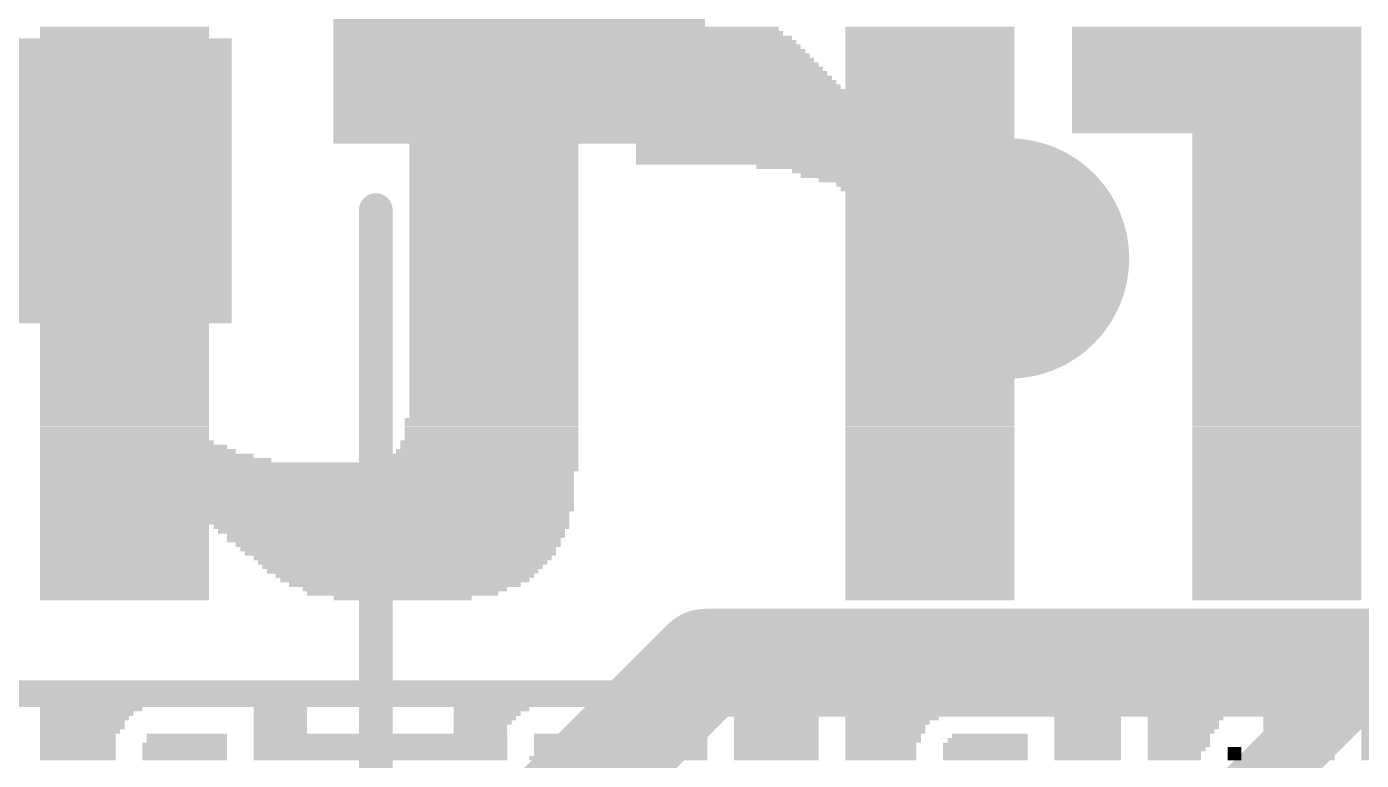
# Model space of a CAD drawing. Extents: x -11.9 to 58.8, y -5.3 to 30.8.
# Drawn here: x 32.37 to 37.4, y 9.16 to 11.92 of the extents above; entities that cross this region are included whole.
import ezdxf

# ---------------------------------------------------------------- set-up
doc = ezdxf.new("R2010")
doc.units = 0
for name, color, linetype in [('1', 12, 'CONTINUOUS'), ('16', 132, 'CONTINUOUS'), ('18', 110, 'CONTINUOUS'), ('21', 40, 'CONTINUOUS'), ('22', 6, 'CONTINUOUS')]:
    doc.layers.add(name, color=color, linetype=linetype)

# ---------------------------------------------------------------- blocks, each defined once
blk = doc.blocks.new('RECT')
blk.add_solid([(-0.5, -0.5), (0.5, -0.5), (-0.5, 0.5), (0.5, 0.5)])
blk = doc.blocks.new('ROUNDV')
at = {"const_width": 0.5}
blk.add_lwpolyline([(0, -0.25, 1), (0, 0.25, 1), (0, -0.25)], format="xyb", dxfattribs=at)

msp = doc.modelspace()

# ---------------------------------------------------------------- linework, layer by layer
at = {"layer": '1'}
for points, const_width in [([(32.639, 11.342), (31.3095, 10.0125)], 0.254), ([(34.925, 9.525), (32.4206, 7.0206)], 0.4064), ([(34.925, 9.525), (38.354, 9.525)], 0.4064)]:
    msp.add_lwpolyline(points, dxfattribs=dict(at, const_width=const_width))
for points, const_width in [([(32.6839, 11.2971, 1), (32.5941, 11.3869)], 0.127), ([(34.925, 9.6266, 1), (34.925, 9.4234)], 0.2032), ([(34.9968, 9.4532, 1), (34.8532, 9.5968)], 0.2032)]:
    msp.add_lwpolyline(points, format="xyb", dxfattribs=dict(at, const_width=const_width))
at = {"layer": '16', "const_width": 0.254}
msp.add_lwpolyline([(34.29, 6.35), (39.116, 11.176)], dxfattribs=at)
at = {"layer": '21', "const_width": 0.0635}
msp.add_lwpolyline([(33.7138, 11.2315, 1), (33.6502, 11.2315)], format="xyb", dxfattribs=at)
at = {"layer": '21', "const_width": 0.127}
msp.add_lwpolyline([(33.682, 7.5315), (33.682, 11.2315)], dxfattribs=at)

# ---------------------------------------------------------------- block references
at = {"layer": '1', "xscale": 1.4, "yscale": 1.8, "rotation": 180}
msp.add_blockref('RECT', (34.222, 12.3815), dxfattribs=at)
at = {"layer": '1', "xscale": 1.075, "rotation": 90}
msp.add_blockref('RECT', (32.639, 11.342), dxfattribs=at)
at = {"layer": '18', "xscale": 0.9064, "yscale": 0.9064}
msp.add_blockref('ROUNDV', (36.068, 11.049), dxfattribs=at)
msp.add_blockref('ROUNDV', (36.068, 11.049), dxfattribs=at)
at = {"layer": '22', "rotation": 180}
for p, xscale, yscale in [((32.7353, 11.9146), 0.6371, 0.0167), ((34.1267, 11.9146), 0.637, 0.0167), ((34.9314, 11.9146), 0.5365, 0.0167), ((35.7696, 11.9146), 0.6371, 0.0167), ((36.8509, 11.9146), 1.0897, 0.0167), ((32.7353, 11.8979), 0.6371, 0.0168), ((32.7353, 11.8811), 0.6371, 0.0168), ((32.7353, 11.8643), 0.6371, 0.0167), ((34.1267, 11.8979), 0.637, 0.0168), ((34.1267, 11.8811), 0.637, 0.0168), ((34.1267, 11.8643), 0.637, 0.0167), ((34.9648, 11.8643), 0.6035, 0.0167), ((34.9397, 11.8979), 0.5532, 0.0168), ((34.9565, 11.8811), 0.5868, 0.0168), ((35.7696, 11.8979), 0.6371, 0.0168), ((35.7696, 11.8811), 0.6371, 0.0168), ((35.7696, 11.8643), 0.6371, 0.0167), ((36.8509, 11.8979), 1.0897, 0.0168), ((36.8509, 11.8811), 1.0897, 0.0168), ((36.8509, 11.8643), 1.0897, 0.0167), ((32.7353, 11.8476), 0.6371, 0.0168), ((32.7353, 11.8308), 0.6371, 0.0168), ((32.7353, 11.814), 0.6371, 0.0167), ((34.1267, 11.8476), 0.637, 0.0168), ((34.1267, 11.8308), 0.637, 0.0168), ((34.1267, 11.814), 0.637, 0.0167), ((34.9817, 11.8308), 0.6371, 0.0168), ((34.99, 11.814), 0.6538, 0.0167), ((34.9733, 11.8476), 0.6203, 0.0168), ((35.7696, 11.8476), 0.6371, 0.0168), ((35.7696, 11.8308), 0.6371, 0.0168), ((35.7696, 11.814), 0.6371, 0.0167), ((36.8509, 11.8476), 1.0897, 0.0168), ((36.8509, 11.8308), 1.0897, 0.0168), ((36.8509, 11.814), 1.0897, 0.0167), ((32.7353, 11.7973), 0.6371, 0.0168), ((32.7353, 11.7805), 0.6371, 0.0168), ((32.7353, 11.7637), 0.6371, 0.0167), ((34.1267, 11.7973), 0.637, 0.0168), ((34.1267, 11.7805), 0.637, 0.0168), ((34.1267, 11.7637), 0.637, 0.0167), ((35.0151, 11.7637), 0.7041, 0.0167), ((34.9984, 11.7973), 0.6706, 0.0168), ((35.0068, 11.7805), 0.6873, 0.0168), ((35.7696, 11.7973), 0.6371, 0.0168), ((35.7696, 11.7805), 0.6371, 0.0168), ((35.7696, 11.7637), 0.6371, 0.0167), ((36.8509, 11.7973), 1.0897, 0.0168), ((36.8509, 11.7805), 1.0897, 0.0168), ((36.8509, 11.7637), 1.0897, 0.0167), ((32.7353, 11.747), 0.6371, 0.0168), ((32.7353, 11.7302), 0.6371, 0.0168), ((32.7353, 11.7134), 0.6371, 0.0167), ((34.1267, 11.747), 0.637, 0.0168), ((34.1267, 11.7302), 0.637, 0.0168), ((34.1267, 11.7134), 0.637, 0.0167), ((35.0319, 11.7302), 0.7376, 0.0168), ((35.0403, 11.7134), 0.7544, 0.0167), ((35.0236, 11.747), 0.7209, 0.0168), ((35.7696, 11.747), 0.6371, 0.0168), ((35.7696, 11.7302), 0.6371, 0.0168), ((35.7696, 11.7134), 0.6371, 0.0167), ((36.8509, 11.747), 1.0897, 0.0168), ((36.8509, 11.7302), 1.0897, 0.0168), ((36.8509, 11.7134), 1.0897, 0.0167), ((32.7353, 11.6967), 0.6371, 0.0168), ((32.7353, 11.6799), 0.6371, 0.0167), ((32.7353, 11.6632), 0.6371, 0.0168), ((34.1267, 11.6967), 0.637, 0.0168), ((34.1267, 11.6799), 0.637, 0.0167), ((34.1267, 11.6632), 0.637, 0.0168), ((35.0487, 11.6967), 0.7712, 0.0168), ((35.3756, 11.6799), 1.425, 0.0167), ((35.3756, 11.6632), 1.425, 0.0168), ((35.7696, 11.6967), 0.6371, 0.0168), ((36.8509, 11.6967), 1.0897, 0.0168), ((36.8509, 11.6799), 1.0897, 0.0167), ((36.8509, 11.6632), 1.0897, 0.0168), ((32.7353, 11.6464), 0.6371, 0.0168), ((32.7353, 11.6296), 0.6371, 0.0167), ((32.7353, 11.6129), 0.6371, 0.0168), ((34.1267, 11.6464), 0.637, 0.0168), ((34.1267, 11.6296), 0.637, 0.0167), ((34.1267, 11.6129), 0.637, 0.0168), ((35.3756, 11.6464), 1.425, 0.0168), ((35.3756, 11.6296), 1.425, 0.0167), ((35.3756, 11.6129), 1.425, 0.0168), ((36.8509, 11.6464), 1.0897, 0.0168), ((36.8509, 11.6296), 1.0897, 0.0167), ((36.8509, 11.6129), 1.0897, 0.0168), ((32.7353, 11.5961), 0.6371, 0.0168), ((32.7353, 11.5793), 0.6371, 0.0167), ((32.7353, 11.5626), 0.6371, 0.0168), ((34.1267, 11.5961), 0.637, 0.0168), ((34.1267, 11.5793), 0.637, 0.0167), ((34.1267, 11.5626), 0.637, 0.0168), ((35.3756, 11.5961), 1.425, 0.0168), ((35.3756, 11.5793), 1.425, 0.0167), ((35.3756, 11.5626), 1.425, 0.0168), ((36.8509, 11.5961), 1.0897, 0.0168), ((36.8509, 11.5793), 1.0897, 0.0167), ((36.8509, 11.5626), 1.0897, 0.0168), ((32.7353, 11.5458), 0.6371, 0.0168), ((32.7353, 11.529), 0.6371, 0.0167), ((32.7353, 11.5123), 0.6371, 0.0168), ((34.1267, 11.5458), 0.637, 0.0168), ((34.1267, 11.529), 0.637, 0.0167), ((34.1267, 11.5123), 0.637, 0.0168), ((35.3756, 11.5458), 1.425, 0.0168), ((35.3756, 11.529), 1.425, 0.0167), ((35.3756, 11.5123), 1.425, 0.0168), ((36.8509, 11.5458), 1.0897, 0.0168), ((36.8509, 11.529), 1.0897, 0.0167), ((37.0772, 11.5123), 0.6371, 0.0168), ((32.7353, 11.4955), 0.6371, 0.0167), ((32.7353, 11.4788), 0.6371, 0.0168), ((32.7353, 11.462), 0.6371, 0.0168), ((34.1267, 11.4955), 0.637, 0.0167), ((34.1267, 11.4788), 0.637, 0.0168), ((34.1267, 11.462), 0.637, 0.0168), ((35.3756, 11.4955), 1.425, 0.0167), ((35.3756, 11.4788), 1.425, 0.0168), ((35.3756, 11.462), 1.425, 0.0168), ((37.0772, 11.4955), 0.6371, 0.0167), ((37.0772, 11.4788), 0.6371, 0.0168), ((37.0772, 11.462), 0.6371, 0.0168), ((32.7353, 11.4452), 0.6371, 0.0167), ((32.7353, 11.4285), 0.6371, 0.0168), ((32.7353, 11.4117), 0.6371, 0.0168), ((34.1267, 11.4452), 0.637, 0.0167), ((34.1267, 11.4285), 0.637, 0.0168), ((34.1267, 11.4117), 0.637, 0.0168), ((35.3756, 11.4452), 1.425, 0.0167), ((35.3756, 11.4285), 1.425, 0.0168), ((35.3756, 11.4117), 1.425, 0.0168), ((37.0772, 11.4452), 0.6371, 0.0167), ((37.0772, 11.4285), 0.6371, 0.0168), ((37.0772, 11.4117), 0.6371, 0.0168), ((32.7353, 11.3949), 0.6371, 0.0167), ((32.7353, 11.3782), 0.6371, 0.0168), ((32.7353, 11.3614), 0.6371, 0.0168), ((34.1267, 11.3949), 0.637, 0.0167), ((34.1267, 11.3782), 0.637, 0.0168), ((34.1267, 11.3614), 0.637, 0.0168), ((35.602, 11.3949), 0.9723, 0.0167), ((35.669, 11.3782), 0.8382, 0.0168), ((35.6857, 11.3614), 0.8047, 0.0168), ((37.0772, 11.3949), 0.6371, 0.0167), ((37.0772, 11.3782), 0.6371, 0.0168), ((37.0772, 11.3614), 0.6371, 0.0168), ((32.7353, 11.3446), 0.6371, 0.0167), ((32.7353, 11.3279), 0.6371, 0.0168), ((32.7353, 11.3111), 0.6371, 0.0168), ((34.1267, 11.3446), 0.637, 0.0167), ((34.1267, 11.3279), 0.637, 0.0168), ((34.1267, 11.3111), 0.637, 0.0168), ((35.7193, 11.3446), 0.7377, 0.0167), ((35.7528, 11.3279), 0.6706, 0.0168), ((35.7612, 11.3111), 0.6538, 0.0168), ((37.0772, 11.3446), 0.6371, 0.0167), ((37.0772, 11.3279), 0.6371, 0.0168), ((37.0772, 11.3111), 0.6371, 0.0168), ((32.7353, 11.2943), 0.6371, 0.0167), ((32.7353, 11.2776), 0.6371, 0.0168), ((32.7353, 11.2609), 0.6371, 0.0167), ((34.1267, 11.2943), 0.637, 0.0167), ((34.1267, 11.2776), 0.637, 0.0168), ((34.1267, 11.2609), 0.637, 0.0167), ((35.7696, 11.2943), 0.6371, 0.0167), ((35.7696, 11.2776), 0.6371, 0.0168), ((35.7696, 11.2609), 0.6371, 0.0167), ((37.0772, 11.2943), 0.6371, 0.0167), ((37.0772, 11.2776), 0.6371, 0.0168), ((37.0772, 11.2609), 0.6371, 0.0167), ((32.7353, 11.2441), 0.6371, 0.0168), ((32.7353, 11.2273), 0.6371, 0.0168), ((32.7353, 11.2106), 0.6371, 0.0167), ((34.1267, 11.2441), 0.637, 0.0168), ((34.1267, 11.2273), 0.637, 0.0168), ((34.1267, 11.2106), 0.637, 0.0167), ((35.7696, 11.2441), 0.6371, 0.0168), ((35.7696, 11.2273), 0.6371, 0.0168), ((35.7696, 11.2106), 0.6371, 0.0167), ((37.0772, 11.2441), 0.6371, 0.0168), ((37.0772, 11.2273), 0.6371, 0.0168), ((37.0772, 11.2106), 0.6371, 0.0167), ((32.7353, 11.1938), 0.6371, 0.0168), ((32.7353, 11.177), 0.6371, 0.0168), ((32.7353, 11.1603), 0.6371, 0.0167), ((34.1267, 11.1938), 0.637, 0.0168), ((34.1267, 11.177), 0.637, 0.0168), ((34.1267, 11.1603), 0.637, 0.0167), ((35.7696, 11.1938), 0.6371, 0.0168), ((35.7696, 11.177), 0.6371, 0.0168), ((35.7696, 11.1603), 0.6371, 0.0167), ((37.0772, 11.1938), 0.6371, 0.0168), ((37.0772, 11.177), 0.6371, 0.0168), ((37.0772, 11.1603), 0.6371, 0.0167), ((32.7353, 11.1435), 0.6371, 0.0168), ((32.7353, 11.1267), 0.6371, 0.0168), ((32.7353, 11.11), 0.6371, 0.0167), ((34.1267, 11.1435), 0.637, 0.0168), ((34.1267, 11.1267), 0.637, 0.0168), ((34.1267, 11.11), 0.637, 0.0167), ((35.7696, 11.1435), 0.6371, 0.0168), ((35.7696, 11.1267), 0.6371, 0.0168), ((35.7696, 11.11), 0.6371, 0.0167), ((37.0772, 11.1435), 0.6371, 0.0168), ((37.0772, 11.1267), 0.6371, 0.0168), ((37.0772, 11.11), 0.6371, 0.0167), ((32.7353, 11.0932), 0.6371, 0.0168), ((32.7353, 11.0765), 0.6371, 0.0167), ((32.7353, 11.0597), 0.6371, 0.0168), ((34.1267, 11.0932), 0.637, 0.0168), ((34.1267, 11.0765), 0.637, 0.0167), ((34.1267, 11.0597), 0.637, 0.0168), ((35.7696, 11.0932), 0.6371, 0.0168), ((35.7696, 11.0765), 0.6371, 0.0167), ((35.7696, 11.0597), 0.6371, 0.0168), ((37.0772, 11.0932), 0.6371, 0.0168), ((37.0772, 11.0765), 0.6371, 0.0167), ((37.0772, 11.0597), 0.6371, 0.0168), ((32.7353, 11.0429), 0.6371, 0.0168), ((32.7353, 11.0262), 0.6371, 0.0167), ((32.7353, 11.0094), 0.6371, 0.0168), ((34.1267, 11.0429), 0.637, 0.0168), ((34.1267, 11.0262), 0.637, 0.0167), ((34.1267, 11.0094), 0.637, 0.0168), ((35.7696, 11.0429), 0.6371, 0.0168), ((35.7696, 11.0262), 0.6371, 0.0167), ((35.7696, 11.0094), 0.6371, 0.0168), ((37.0772, 11.0429), 0.6371, 0.0168), ((37.0772, 11.0262), 0.6371, 0.0167), ((37.0772, 11.0094), 0.6371, 0.0168), ((32.7353, 10.9926), 0.6371, 0.0168), ((32.7353, 10.9759), 0.6371, 0.0167), ((32.7353, 10.9591), 0.6371, 0.0168), ((34.1267, 10.9926), 0.637, 0.0168), ((34.1267, 10.9759), 0.637, 0.0167), ((34.1267, 10.9591), 0.637, 0.0168), ((35.7696, 10.9926), 0.6371, 0.0168), ((35.7696, 10.9759), 0.6371, 0.0167), ((35.7696, 10.9591), 0.6371, 0.0168), ((37.0772, 10.9926), 0.6371, 0.0168), ((37.0772, 10.9759), 0.6371, 0.0167), ((37.0772, 10.9591), 0.6371, 0.0168), ((32.7353, 10.9423), 0.6371, 0.0168), ((32.7353, 10.9256), 0.6371, 0.0167), ((32.7353, 10.9088), 0.6371, 0.0168), ((34.1267, 10.9423), 0.637, 0.0168), ((34.1267, 10.9256), 0.637, 0.0167), ((34.1267, 10.9088), 0.637, 0.0168), ((35.7696, 10.9423), 0.6371, 0.0168), ((35.7696, 10.9256), 0.6371, 0.0167), ((35.7696, 10.9088), 0.6371, 0.0168), ((37.0772, 10.9423), 0.6371, 0.0168), ((37.0772, 10.9256), 0.6371, 0.0167), ((37.0772, 10.9088), 0.6371, 0.0168), ((32.7353, 10.892), 0.6371, 0.0168), ((32.7353, 10.8753), 0.6371, 0.0167), ((32.7353, 10.8585), 0.6371, 0.0168), ((34.1267, 10.892), 0.637, 0.0168), ((34.1267, 10.8753), 0.637, 0.0167), ((34.1267, 10.8585), 0.637, 0.0168), ((35.7696, 10.892), 0.6371, 0.0168), ((35.7696, 10.8753), 0.6371, 0.0167), ((35.7696, 10.8585), 0.6371, 0.0168), ((37.0772, 10.892), 0.6371, 0.0168), ((37.0772, 10.8753), 0.6371, 0.0167), ((37.0772, 10.8585), 0.6371, 0.0168), ((32.7353, 10.8418), 0.6371, 0.0167), ((32.7353, 10.825), 0.6371, 0.0168), ((32.7353, 10.8082), 0.6371, 0.0168), ((34.1267, 10.8418), 0.637, 0.0167), ((34.1267, 10.825), 0.637, 0.0168), ((34.1267, 10.8082), 0.637, 0.0168), ((35.7696, 10.8418), 0.6371, 0.0167), ((35.7696, 10.825), 0.6371, 0.0168), ((35.7696, 10.8082), 0.6371, 0.0168), ((37.0772, 10.8418), 0.6371, 0.0167), ((37.0772, 10.825), 0.6371, 0.0168), ((37.0772, 10.8082), 0.6371, 0.0168), ((32.7353, 10.7915), 0.6371, 0.0167), ((32.7353, 10.7747), 0.6371, 0.0168), ((32.7353, 10.7579), 0.6371, 0.0168), ((34.1267, 10.7915), 0.637, 0.0167), ((34.1267, 10.7747), 0.637, 0.0168), ((34.1267, 10.7579), 0.637, 0.0168), ((35.7696, 10.7915), 0.6371, 0.0167), ((35.7696, 10.7747), 0.6371, 0.0168), ((35.7696, 10.7579), 0.6371, 0.0168), ((37.0772, 10.7915), 0.6371, 0.0167), ((37.0772, 10.7747), 0.6371, 0.0168), ((37.0772, 10.7579), 0.6371, 0.0168), ((32.7353, 10.7412), 0.6371, 0.0167), ((32.7353, 10.7244), 0.6371, 0.0168), ((32.7353, 10.7076), 0.6371, 0.0168), ((34.1267, 10.7412), 0.637, 0.0167), ((34.1267, 10.7244), 0.637, 0.0168), ((34.1267, 10.7076), 0.637, 0.0168), ((35.7696, 10.7412), 0.6371, 0.0167), ((35.7696, 10.7244), 0.6371, 0.0168), ((35.7696, 10.7076), 0.6371, 0.0168), ((37.0772, 10.7412), 0.6371, 0.0167), ((37.0772, 10.7244), 0.6371, 0.0168), ((37.0772, 10.7076), 0.6371, 0.0168), ((32.7353, 10.6909), 0.6371, 0.0167), ((32.7353, 10.6741), 0.6371, 0.0168), ((32.7353, 10.6574), 0.6371, 0.0167), ((34.1267, 10.6909), 0.637, 0.0167), ((34.1267, 10.6741), 0.637, 0.0168), ((34.1267, 10.6574), 0.637, 0.0167), ((35.7696, 10.6909), 0.6371, 0.0167), ((35.7696, 10.6741), 0.6371, 0.0168), ((35.7696, 10.6574), 0.6371, 0.0167), ((37.0772, 10.6909), 0.6371, 0.0167), ((37.0772, 10.6741), 0.6371, 0.0168), ((37.0772, 10.6574), 0.6371, 0.0167), ((32.7353, 10.6406), 0.6371, 0.0168), ((32.7353, 10.6238), 0.6371, 0.0168), ((32.7353, 10.6071), 0.6371, 0.0167), ((34.1267, 10.6406), 0.637, 0.0168), ((34.1267, 10.6238), 0.637, 0.0168), ((34.1267, 10.6071), 0.637, 0.0167), ((35.7696, 10.6406), 0.6371, 0.0168), ((35.7696, 10.6238), 0.6371, 0.0168), ((35.7696, 10.6071), 0.6371, 0.0167), ((37.0772, 10.6406), 0.6371, 0.0168), ((37.0772, 10.6238), 0.6371, 0.0168), ((37.0772, 10.6071), 0.6371, 0.0167), ((32.7353, 10.5903), 0.6371, 0.0168), ((32.7353, 10.5735), 0.6371, 0.0168), ((32.7353, 10.5568), 0.6371, 0.0167), ((34.1267, 10.5903), 0.637, 0.0168), ((34.1267, 10.5735), 0.637, 0.0168), ((34.1267, 10.5568), 0.637, 0.0167), ((35.7696, 10.5903), 0.6371, 0.0168), ((35.7696, 10.5735), 0.6371, 0.0168), ((35.7696, 10.5568), 0.6371, 0.0167), ((37.0772, 10.5903), 0.6371, 0.0168), ((37.0772, 10.5735), 0.6371, 0.0168), ((37.0772, 10.5568), 0.6371, 0.0167), ((32.7353, 10.54), 0.6371, 0.0168), ((32.7353, 10.5232), 0.6371, 0.0168), ((32.7353, 10.5065), 0.6371, 0.0167), ((34.1267, 10.54), 0.637, 0.0168), ((34.1267, 10.5232), 0.637, 0.0168), ((34.1267, 10.5065), 0.637, 0.0167), ((35.7696, 10.54), 0.6371, 0.0168), ((35.7696, 10.5232), 0.6371, 0.0168), ((35.7696, 10.5065), 0.6371, 0.0167), ((37.0772, 10.54), 0.6371, 0.0168), ((37.0772, 10.5232), 0.6371, 0.0168), ((37.0772, 10.5065), 0.6371, 0.0167), ((32.7353, 10.4897), 0.6371, 0.0168), ((32.7353, 10.4729), 0.6371, 0.0168), ((32.7353, 10.4562), 0.6371, 0.0167), ((34.1267, 10.4897), 0.637, 0.0168), ((34.1267, 10.4729), 0.637, 0.0168), ((34.1267, 10.4562), 0.637, 0.0167), ((35.7696, 10.4897), 0.6371, 0.0168), ((35.7696, 10.4729), 0.6371, 0.0168), ((35.7696, 10.4562), 0.6371, 0.0167), ((37.0772, 10.4897), 0.6371, 0.0168), ((37.0772, 10.4729), 0.6371, 0.0168), ((37.0772, 10.4562), 0.6371, 0.0167), ((32.7353, 10.4394), 0.6371, 0.0168), ((32.7353, 10.4227), 0.6371, 0.0167), ((32.7353, 10.4059), 0.6371, 0.0168), ((34.1183, 10.4394), 0.6538, 0.0168), ((34.1183, 10.4227), 0.6538, 0.0167), ((34.1183, 10.4059), 0.6538, 0.0168), ((35.7696, 10.4394), 0.6371, 0.0168), ((35.7696, 10.4227), 0.6371, 0.0167), ((35.7696, 10.4059), 0.6371, 0.0168), ((37.0772, 10.4394), 0.6371, 0.0168), ((37.0772, 10.4227), 0.6371, 0.0167), ((37.0772, 10.4059), 0.6371, 0.0168), ((32.7436, 10.3556), 0.6538, 0.0168), ((32.7353, 10.3891), 0.6371, 0.0168), ((32.7353, 10.3724), 0.6371, 0.0167), ((34.1099, 10.3556), 0.6706, 0.0168), ((34.1183, 10.3891), 0.6538, 0.0168), ((34.1183, 10.3724), 0.6538, 0.0167), ((35.7696, 10.3891), 0.6371, 0.0168), ((35.7696, 10.3724), 0.6371, 0.0167), ((35.7696, 10.3556), 0.6371, 0.0168), ((37.0772, 10.3891), 0.6371, 0.0168), ((37.0772, 10.3724), 0.6371, 0.0167), ((37.0772, 10.3556), 0.6371, 0.0168), ((32.7688, 10.3388), 0.7041, 0.0168), ((32.7856, 10.3221), 0.7377, 0.0167), ((32.8191, 10.3053), 0.8047, 0.0168), ((34.0932, 10.3053), 0.7041, 0.0168), ((34.1016, 10.3221), 0.6873, 0.0167), ((34.1099, 10.3388), 0.6706, 0.0168), ((35.7696, 10.3388), 0.6371, 0.0168), ((35.7696, 10.3221), 0.6371, 0.0167), ((35.7696, 10.3053), 0.6371, 0.0168), ((37.0772, 10.3388), 0.6371, 0.0168), ((37.0772, 10.3221), 0.6371, 0.0167), ((37.0772, 10.3053), 0.6371, 0.0168), ((32.8526, 10.2885), 0.8718, 0.0168), ((33.431, 10.2718), 2.0285, 0.0167), ((33.431, 10.255), 2.0285, 0.0168), ((34.068, 10.2885), 0.7544, 0.0168), ((35.7696, 10.2885), 0.6371, 0.0168), ((35.7696, 10.2718), 0.6371, 0.0167), ((35.7696, 10.255), 0.6371, 0.0168), ((37.0772, 10.2885), 0.6371, 0.0168), ((37.0772, 10.2718), 0.6371, 0.0167), ((37.0772, 10.255), 0.6371, 0.0168), ((33.4226, 10.2383), 2.0117, 0.0167), ((33.4226, 10.2215), 2.0117, 0.0168), ((33.4226, 10.2047), 2.0117, 0.0168), ((35.7696, 10.2383), 0.6371, 0.0167), ((35.7696, 10.2215), 0.6371, 0.0168), ((35.7696, 10.2047), 0.6371, 0.0168), ((37.0772, 10.2383), 0.6371, 0.0167), ((37.0772, 10.2215), 0.6371, 0.0168), ((37.0772, 10.2047), 0.6371, 0.0168), ((33.4226, 10.188), 2.0117, 0.0167), ((33.4226, 10.1712), 2.0117, 0.0168), ((33.4226, 10.1544), 2.0117, 0.0168), ((35.7696, 10.188), 0.6371, 0.0167), ((35.7696, 10.1712), 0.6371, 0.0168), ((35.7696, 10.1544), 0.6371, 0.0168), ((37.0772, 10.188), 0.6371, 0.0167), ((37.0772, 10.1712), 0.6371, 0.0168), ((37.0772, 10.1544), 0.6371, 0.0168), ((33.4226, 10.1377), 2.0117, 0.0167), ((33.4226, 10.1209), 2.0117, 0.0168), ((33.4226, 10.1041), 2.0117, 0.0168), ((35.7696, 10.1377), 0.6371, 0.0167), ((35.7696, 10.1209), 0.6371, 0.0168), ((35.7696, 10.1041), 0.6371, 0.0168), ((37.0772, 10.1377), 0.6371, 0.0167), ((37.0772, 10.1209), 0.6371, 0.0168), ((37.0772, 10.1041), 0.6371, 0.0168), ((33.4142, 10.0874), 1.995, 0.0167), ((33.4142, 10.0706), 1.995, 0.0168), ((33.4142, 10.0538), 1.995, 0.0168), ((35.7696, 10.0874), 0.6371, 0.0167), ((35.7696, 10.0706), 0.6371, 0.0168), ((35.7696, 10.0538), 0.6371, 0.0168), ((37.0772, 10.0874), 0.6371, 0.0167), ((37.0772, 10.0706), 0.6371, 0.0168), ((37.0772, 10.0538), 0.6371, 0.0168), ((32.7353, 10.0371), 0.6371, 0.0167), ((32.7353, 10.0203), 0.6371, 0.0168), ((32.7353, 10.0036), 0.6371, 0.0167), ((33.7411, 10.0371), 1.3412, 0.0167), ((33.7411, 10.0203), 1.3076, 0.0168), ((33.7579, 10.0036), 1.2741, 0.0167), ((35.7696, 10.0371), 0.6371, 0.0167), ((35.7696, 10.0203), 0.6371, 0.0168), ((35.7696, 10.0036), 0.6371, 0.0167), ((37.0772, 10.0371), 0.6371, 0.0167), ((37.0772, 10.0203), 0.6371, 0.0168), ((37.0772, 10.0036), 0.6371, 0.0167), ((32.7353, 9.9868), 0.6371, 0.0168), ((32.7353, 9.97), 0.6371, 0.0168), ((32.7353, 9.9533), 0.6371, 0.0167), ((33.7495, 9.9868), 1.2573, 0.0168), ((33.7662, 9.97), 1.2237, 0.0168), ((33.7662, 9.9533), 1.1903, 0.0167), ((35.7696, 9.9868), 0.6371, 0.0168), ((35.7696, 9.97), 0.6371, 0.0168), ((35.7696, 9.9533), 0.6371, 0.0167), ((37.0772, 9.9868), 0.6371, 0.0168), ((37.0772, 9.97), 0.6371, 0.0168), ((37.0772, 9.9533), 0.6371, 0.0167), ((32.7353, 9.9365), 0.6371, 0.0168), ((32.7353, 9.9197), 0.6371, 0.0168), ((32.7353, 9.903), 0.6371, 0.0167), ((33.7747, 9.9365), 1.1735, 0.0168), ((33.783, 9.9197), 1.1232, 0.0168), ((33.783, 9.903), 1.0896, 0.0167), ((35.7696, 9.9365), 0.6371, 0.0168), ((35.7696, 9.9197), 0.6371, 0.0168), ((35.7696, 9.903), 0.6371, 0.0167), ((37.0772, 9.9365), 0.6371, 0.0168), ((37.0772, 9.9197), 0.6371, 0.0168), ((37.0772, 9.903), 0.6371, 0.0167), ((32.7353, 9.8862), 0.6371, 0.0168), ((32.7353, 9.8694), 0.6371, 0.0168), ((32.7353, 9.8527), 0.6371, 0.0167), ((33.783, 9.8862), 1.0562, 0.0168), ((33.783, 9.8694), 1.0226, 0.0168), ((33.7914, 9.8527), 0.9724, 0.0167), ((35.7696, 9.8862), 0.6371, 0.0168), ((35.7696, 9.8694), 0.6371, 0.0168), ((35.7696, 9.8527), 0.6371, 0.0167), ((37.0772, 9.8862), 0.6371, 0.0168), ((37.0772, 9.8694), 0.6371, 0.0168), ((37.0772, 9.8527), 0.6371, 0.0167), ((32.7353, 9.8359), 0.6371, 0.0168), ((32.7353, 9.8192), 0.6371, 0.0167), ((32.7353, 9.8024), 0.6371, 0.0168), ((33.7914, 9.8359), 0.9388, 0.0168), ((33.7914, 9.8192), 0.8718, 0.0167), ((33.7914, 9.8024), 0.7712, 0.0168), ((35.7696, 9.8359), 0.6371, 0.0168), ((35.7696, 9.8192), 0.6371, 0.0167), ((35.7696, 9.8024), 0.6371, 0.0168), ((37.0772, 9.8359), 0.6371, 0.0168), ((37.0772, 9.8192), 0.6371, 0.0167), ((37.0772, 9.8024), 0.6371, 0.0168), ((32.7353, 9.7856), 0.6371, 0.0168), ((32.7353, 9.7689), 0.6371, 0.0167), ((33.783, 9.7856), 0.7208, 0.0168), ((33.7831, 9.7689), 0.5197, 0.0167), ((35.7696, 9.7856), 0.6371, 0.0168), ((35.7696, 9.7689), 0.6371, 0.0167), ((37.0772, 9.7856), 0.6371, 0.0168), ((37.0772, 9.7689), 0.6371, 0.0167), ((37.2364, 9.4503), 13.998, 0.0168), ((37.2364, 9.4336), 13.998, 0.0167), ((37.2364, 9.4168), 13.998, 0.0168), ((37.2364, 9.4001), 13.998, 0.0167), ((37.2364, 9.3833), 13.998, 0.0168), ((37.2364, 9.3665), 13.998, 0.0168), ((32.6095, 9.3498), 0.3856, 0.0167), ((33.322, 9.3498), 0.2012, 0.0167), ((34.1183, 9.3498), 0.285, 0.0167), ((34.7469, 9.3498), 0.3688, 0.0167), ((35.1912, 9.3498), 0.3185, 0.0167), ((35.669, 9.3498), 0.4359, 0.0167), ((36.3647, 9.3498), 0.2515, 0.0167), ((36.7418, 9.3498), 0.3017, 0.0167), ((37.1609, 9.3498), 0.2683, 0.0167), ((40.8156, 9.3498), 6.8397, 0.0167), ((32.576, 9.2995), 0.3186, 0.0167), ((32.5928, 9.333), 0.3521, 0.0168), ((32.5844, 9.3162), 0.3353, 0.0168), ((33.322, 9.333), 0.2012, 0.0168), ((33.322, 9.3162), 0.2012, 0.0168), ((33.322, 9.2995), 0.2012, 0.0167), ((34.0847, 9.2995), 0.2179, 0.0167), ((34.1016, 9.333), 0.2515, 0.0168), ((34.0932, 9.3162), 0.2347, 0.0168), ((34.7637, 9.333), 0.3352, 0.0168), ((34.7805, 9.3162), 0.3017, 0.0168), ((34.7889, 9.2995), 0.2849, 0.0167), ((35.1912, 9.333), 0.3185, 0.0168), ((35.1912, 9.3162), 0.3185, 0.0168), ((35.1912, 9.2995), 0.3185, 0.0167), ((35.6438, 9.333), 0.3856, 0.0168), ((35.6271, 9.3162), 0.3521, 0.0168), ((35.6103, 9.2995), 0.3185, 0.0167), ((36.3647, 9.333), 0.2515, 0.0168), ((36.3647, 9.3162), 0.2515, 0.0168), ((36.3647, 9.2995), 0.2515, 0.0167), ((36.7335, 9.333), 0.285, 0.0168), ((36.7335, 9.3162), 0.285, 0.0168), ((36.7251, 9.2995), 0.2682, 0.0167), ((37.1609, 9.333), 0.2683, 0.0168), ((37.1609, 9.3162), 0.2683, 0.0168), ((37.1609, 9.2995), 0.2683, 0.0167), ((40.8156, 9.333), 6.8397, 0.0168), ((40.8156, 9.3162), 6.8397, 0.0168), ((40.8156, 9.2995), 6.8397, 0.0167), ((32.576, 9.2827), 0.3186, 0.0168), ((32.5676, 9.2659), 0.3018, 0.0168), ((32.5592, 9.2492), 0.285, 0.0167), ((32.97, 9.2492), 0.3017, 0.0167), ((33.322, 9.2827), 0.2012, 0.0168), ((33.322, 9.2659), 0.2012, 0.0168), ((33.431, 9.2492), 0.4191, 0.0167), ((33.9591, 9.2492), 0.4359, 0.0167), ((34.0764, 9.2827), 0.2012, 0.0168), ((34.0764, 9.2659), 0.2012, 0.0168), ((34.4201, 9.2492), 0.2849, 0.0167), ((34.7889, 9.2827), 0.2849, 0.0168), ((34.7972, 9.2659), 0.2682, 0.0168), ((34.7972, 9.2492), 0.2682, 0.0167), ((35.1912, 9.2827), 0.3185, 0.0168), ((35.1912, 9.2659), 0.3185, 0.0168), ((35.1912, 9.2492), 0.3185, 0.0167), ((35.6019, 9.2827), 0.3018, 0.0168), ((35.6019, 9.2659), 0.3018, 0.0168), ((35.5935, 9.2492), 0.285, 0.0167), ((35.9959, 9.2492), 0.285, 0.0167), ((36.3647, 9.2827), 0.2515, 0.0168), ((36.3647, 9.2659), 0.2515, 0.0168), ((36.3647, 9.2492), 0.2515, 0.0167), ((36.7251, 9.2827), 0.2682, 0.0168), ((36.7167, 9.2659), 0.2514, 0.0168), ((36.7084, 9.2492), 0.2347, 0.0167), ((37.1609, 9.2827), 0.2683, 0.0168), ((37.1609, 9.2659), 0.2683, 0.0168), ((37.1609, 9.2492), 0.2683, 0.0167), ((40.8156, 9.2827), 6.8397, 0.0168), ((40.8156, 9.2659), 6.8397, 0.0168), ((40.8156, 9.2492), 6.8397, 0.0167), ((32.5592, 9.2324), 0.285, 0.0168), ((32.5592, 9.2156), 0.285, 0.0168), ((32.5592, 9.1989), 0.285, 0.0167), ((32.9616, 9.2156), 0.3185, 0.0168), ((32.9616, 9.1989), 0.3185, 0.0167), ((32.97, 9.2324), 0.3017, 0.0168), ((33.431, 9.2324), 0.4191, 0.0168), ((33.431, 9.2156), 0.4191, 0.0168), ((33.431, 9.1989), 0.4191, 0.0167), ((33.9591, 9.2324), 0.4359, 0.0168), ((33.9591, 9.2156), 0.4359, 0.0168), ((33.9591, 9.1989), 0.4359, 0.0167), ((34.4201, 9.2324), 0.2849, 0.0168), ((34.4201, 9.2156), 0.2849, 0.0168), ((34.4201, 9.1989), 0.2849, 0.0167), ((34.7972, 9.2324), 0.2682, 0.0168), ((34.7972, 9.2156), 0.2682, 0.0168), ((34.7972, 9.1989), 0.2682, 0.0167), ((35.1912, 9.2324), 0.3185, 0.0168), ((35.1912, 9.2156), 0.3185, 0.0168), ((35.1912, 9.1989), 0.3185, 0.0167), ((35.5851, 9.2156), 0.2683, 0.0168), ((35.5851, 9.1989), 0.2683, 0.0167), ((35.5935, 9.2324), 0.285, 0.0168), ((35.9791, 9.2156), 0.3186, 0.0168), ((35.9791, 9.1989), 0.3186, 0.0167), ((35.9875, 9.2324), 0.3018, 0.0168), ((36.3647, 9.2324), 0.2515, 0.0168), ((36.3647, 9.2156), 0.2515, 0.0168), ((36.3647, 9.1989), 0.2515, 0.0167), ((36.7084, 9.2324), 0.2347, 0.0168), ((36.7084, 9.2156), 0.2347, 0.0168), ((36.7, 9.1989), 0.2179, 0.0167), ((36.9179, 9.1989), 0.0503, 0.0167), ((37.1609, 9.2324), 0.2683, 0.0168), ((37.1609, 9.2156), 0.2683, 0.0168), ((37.1609, 9.1989), 0.2683, 0.0167), ((40.8156, 9.2324), 6.8397, 0.0168), ((40.8156, 9.2156), 6.8397, 0.0168), ((40.8156, 9.1989), 6.8397, 0.0167), ((32.5592, 9.1821), 0.285, 0.0168), ((32.5592, 9.1654), 0.285, 0.0167), ((32.9616, 9.1821), 0.3185, 0.0168), ((32.9616, 9.1654), 0.3185, 0.0167), ((33.431, 9.1821), 0.4191, 0.0168), ((33.431, 9.1654), 0.4191, 0.0167), ((33.9591, 9.1821), 0.4359, 0.0168), ((33.9591, 9.1654), 0.4359, 0.0167), ((34.4117, 9.1654), 0.3017, 0.0167), ((34.4201, 9.1821), 0.2849, 0.0168), ((34.7972, 9.1821), 0.2682, 0.0168), ((34.7972, 9.1654), 0.2682, 0.0167), ((35.1912, 9.1821), 0.3185, 0.0168), ((35.1912, 9.1654), 0.3185, 0.0167), ((35.5851, 9.1821), 0.2683, 0.0168), ((35.5851, 9.1654), 0.2683, 0.0167), ((35.9791, 9.1821), 0.3186, 0.0168), ((35.9791, 9.1654), 0.3186, 0.0167), ((36.3647, 9.1821), 0.2515, 0.0168), ((36.3647, 9.1654), 0.2515, 0.0167), ((36.6916, 9.1821), 0.2012, 0.0168), ((36.6916, 9.1654), 0.2012, 0.0167), ((36.9179, 9.1821), 0.0503, 0.0168), ((36.9179, 9.1654), 0.0503, 0.0167), ((37.1609, 9.1821), 0.2683, 0.0168), ((37.1609, 9.1654), 0.2683, 0.0167), ((40.8156, 9.1821), 6.8397, 0.0168), ((40.8156, 9.1654), 6.8397, 0.0167)]:
    msp.add_blockref('RECT', p, dxfattribs=dict(at, xscale=xscale, yscale=yscale))

doc.saveas('drawing.dxf')
